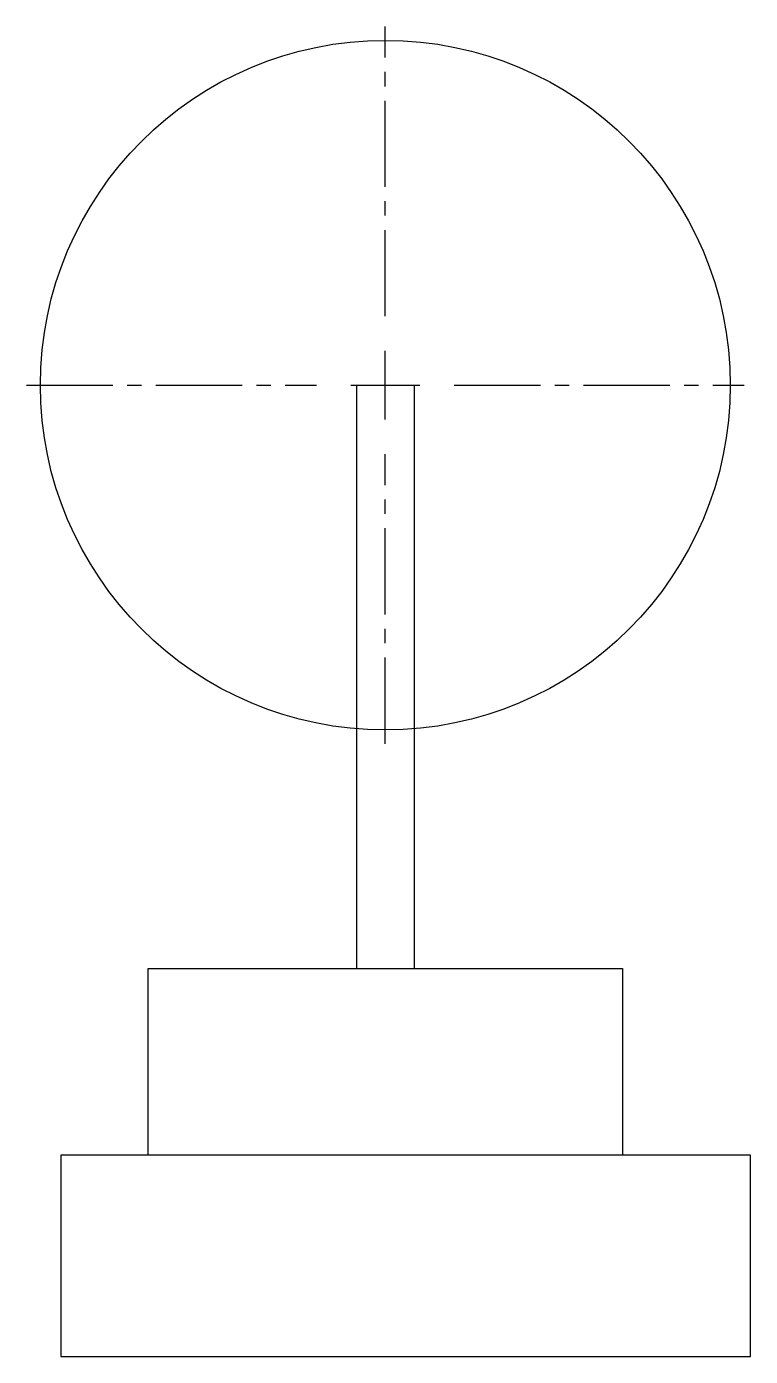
# Model space of a CAD drawing. Header units: inches. Extents: x 212.1 to 218.4, y -56.3 to -44.7.
import ezdxf

# ---------------------------------------------------------------- set-up
doc = ezdxf.new("R2010")
doc.units = ezdxf.units.IN
doc.header["$MEASUREMENT"] = 0
doc.linetypes.add('CENTER2', pattern=[1.125, 0.75, -0.125, 0.125, -0.125])
doc.layers.add('E101-Electrical-1st-floor', color=1, linetype='Continuous', lineweight=9)
doc.layers.add('E401-Electrical-outside', color=7, linetype='Continuous', lineweight=9)

msp = doc.modelspace()

# ---------------------------------------------------------------- linework, layer by layer
at = {"layer": 'E101-Electrical-1st-floor', "linetype": 'CENTER2', "lineweight": 30}
for p, q in [((215.231, -47.266), (215.231, -44.746)), ((212.111, -47.866), (214.631, -47.866)), ((215.831, -47.866), (218.351, -47.866))]:
    msp.add_line(p, q, dxfattribs=at)
at = {"layer": 'E101-Electrical-1st-floor', "lineweight": 30}
for p, q in [((214.981, -47.866), (214.981, -52.941)), ((215.481, -47.866), (215.481, -52.941)), ((213.168, -54.566), (213.168, -52.941)), ((213.168, -52.941), (217.293, -52.941)), ((217.293, -52.941), (217.293, -54.566)), ((212.407, -54.566), (212.407, -56.316)), ((218.407, -54.566), (212.407, -54.566)), ((218.407, -56.316), (218.407, -54.566)), ((212.407, -56.316), (218.407, -56.316))]:
    msp.add_line(p, q, dxfattribs=at)
msp.add_circle((215.231, -47.866), 3, dxfattribs=at)
at = {"layer": 'E401-Electrical-outside', "linetype": 'Continuous', "lineweight": 30}
for p, q in [((215.231, -48.166), (215.231, -47.566)), ((214.931, -47.866), (215.531, -47.866))]:
    msp.add_line(p, q, dxfattribs=at)
at = {"layer": 'E401-Electrical-outside', "linetype": 'CENTER2', "lineweight": 30}
msp.add_line((215.231, -50.986), (215.231, -48.466), dxfattribs=at)
at = {"layer": 'E401-Electrical-outside', "lineweight": 30}
msp.add_line((217.293, -54.566), (213.168, -54.566), dxfattribs=at)

doc.saveas('drawing.dxf')
